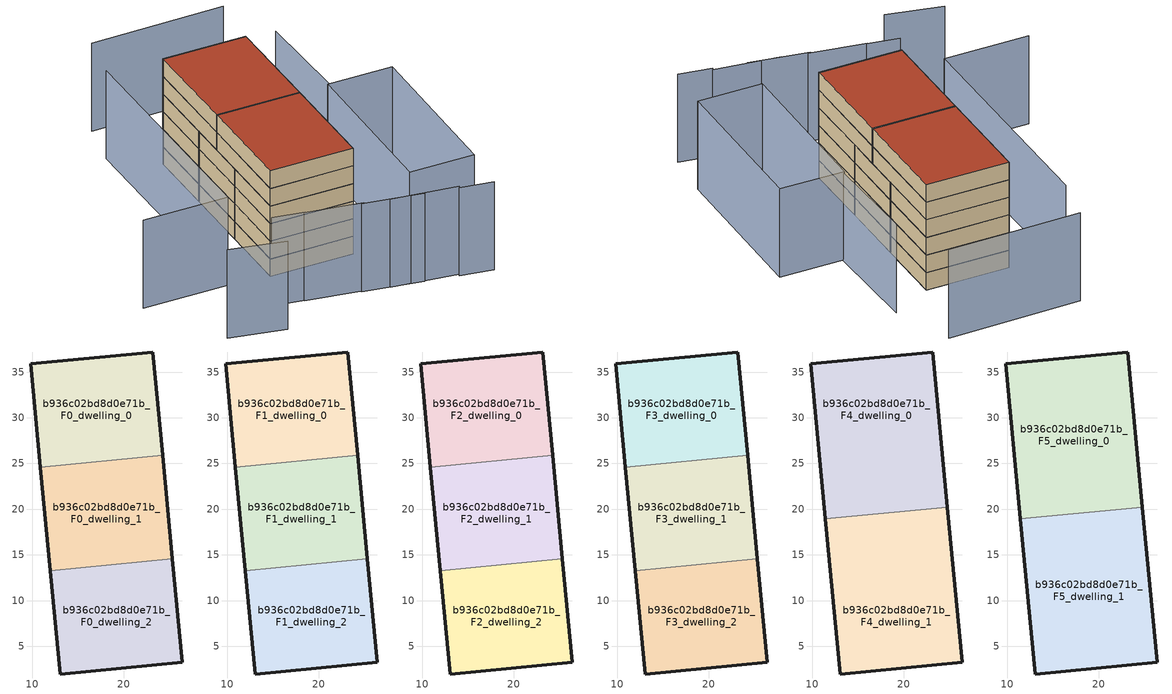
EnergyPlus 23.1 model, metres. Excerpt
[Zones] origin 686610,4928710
b936c02bd8d0e71b_F0_dwelling_0
 floor ground (EU_floor_Construction): 24.24,25.87 23.15,37.19 9.81,35.9 10.89,24.59 z0
 wall outside (EU_wall_Construction): 10.89,24.59 9.81,35.9 23.15,37.19 24.24,25.87 z0:3
 wall to b936c02bd8d0e71b_F0_dwelling_1 (EU_wall_Construction): 24.24,25.87 10.89,24.59 z0:3
b936c02bd8d0e71b_F0_dwelling_1
 floor ground (EU_floor_Construction): 25.33,14.56 24.24,25.87 10.89,24.59 11.97,13.28 z0
 wall outside (EU_wall_Construction): 24.24,25.87 25.33,14.56 / 11.97,13.28 10.89,24.59 z0:3
 wall to b936c02bd8d0e71b_F0_dwelling_2 (EU_wall_Construction): 25.33,14.56 11.97,13.28 z0:3
b936c02bd8d0e71b_F0_dwelling_2
 floor ground (EU_floor_Construction): 26.42,3.26 25.33,14.56 11.97,13.28 13.05,1.97 z0
 wall outside (EU_wall_Construction): 25.33,14.56 26.42,3.26 13.05,1.97 11.97,13.28 z0:3
b936c02bd8d0e71b_F1_dwelling_0
 floor to b936c02bd8d0e71b_F0_dwelling_0 (EU_floor_Construction): 24.24,25.87 23.15,37.19 9.81,35.9 10.89,24.59 z3
 wall outside (EU_wall_Construction): 10.89,24.59 9.81,35.9 23.15,37.19 24.24,25.87 z3:6
 wall to b936c02bd8d0e71b_F1_dwelling_1 (EU_wall_Construction): 24.24,25.87 10.89,24.59 z3:6
b936c02bd8d0e71b_F1_dwelling_1
 floor to b936c02bd8d0e71b_F0_dwelling_1 (EU_floor_Construction): 25.33,14.56 24.24,25.87 10.89,24.59 11.97,13.28 z3
 wall outside (EU_wall_Construction): 24.24,25.87 25.33,14.56 / 11.97,13.28 10.89,24.59 z3:6
 wall to b936c02bd8d0e71b_F1_dwelling_2 (EU_wall_Construction): 25.33,14.56 11.97,13.28 z3:6
b936c02bd8d0e71b_F1_dwelling_2
 floor to b936c02bd8d0e71b_F0_dwelling_2 (EU_floor_Construction): 26.42,3.26 25.33,14.56 11.97,13.28 13.05,1.97 z3
 wall outside (EU_wall_Construction): 25.33,14.56 26.42,3.26 13.05,1.97 11.97,13.28 z3:6
b936c02bd8d0e71b_F2_dwelling_0
 floor to b936c02bd8d0e71b_F1_dwelling_0 (EU_floor_Construction): 24.24,25.87 23.15,37.19 9.81,35.9 10.89,24.59 z6
 wall outside (EU_wall_Construction): 10.89,24.59 9.81,35.9 23.15,37.19 24.24,25.87 z6:9
 wall to b936c02bd8d0e71b_F2_dwelling_1 (EU_wall_Construction): 24.24,25.87 10.89,24.59 z6:9
b936c02bd8d0e71b_F2_dwelling_1
 floor to b936c02bd8d0e71b_F1_dwelling_1 (EU_floor_Construction): 25.33,14.56 24.24,25.87 10.89,24.59 11.97,13.28 z6
 wall outside (EU_wall_Construction): 24.24,25.87 25.33,14.56 / 11.97,13.28 10.89,24.59 z6:9
 wall to b936c02bd8d0e71b_F2_dwelling_2 (EU_wall_Construction): 25.33,14.56 11.97,13.28 z6:9
b936c02bd8d0e71b_F2_dwelling_2
 floor to b936c02bd8d0e71b_F1_dwelling_2 (EU_floor_Construction): 26.42,3.26 25.33,14.56 11.97,13.28 13.05,1.97 z6
 wall outside (EU_wall_Construction): 25.33,14.56 26.42,3.26 13.05,1.97 11.97,13.28 z6:9
b936c02bd8d0e71b_F3_dwelling_0
 floor to b936c02bd8d0e71b_F2_dwelling_0 (EU_floor_Construction): 24.24,25.87 23.15,37.19 9.81,35.9 10.89,24.59 z9
 wall outside (EU_wall_Construction): 10.89,24.59 9.81,35.9 23.15,37.19 24.24,25.87 z9:12
 wall to b936c02bd8d0e71b_F3_dwelling_1 (EU_wall_Construction): 24.24,25.87 10.89,24.59 z9:12
b936c02bd8d0e71b_F3_dwelling_1
 floor to b936c02bd8d0e71b_F2_dwelling_1 (EU_floor_Construction): 25.33,14.56 24.24,25.87 10.89,24.59 11.97,13.28 z9
 wall outside (EU_wall_Construction): 24.24,25.87 25.33,14.56 / 11.97,13.28 10.89,24.59 z9:12
 wall to b936c02bd8d0e71b_F3_dwelling_2 (EU_wall_Construction): 25.33,14.56 11.97,13.28 z9:12
b936c02bd8d0e71b_F3_dwelling_2
 floor to b936c02bd8d0e71b_F2_dwelling_2 (EU_floor_Construction): 26.42,3.26 25.33,14.56 11.97,13.28 13.05,1.97 z9
 wall outside (EU_wall_Construction): 25.33,14.56 26.42,3.26 13.05,1.97 11.97,13.28 z9:12
b936c02bd8d0e71b_F4_dwelling_0
 floor to b936c02bd8d0e71b_F3_dwelling_0 (EU_floor_Construction): 24.24,25.87 23.15,37.19 9.81,35.9 10.89,24.59 z12
 floor to b936c02bd8d0e71b_F3_dwelling_1 (EU_floor_Construction): 24.79,20.22 24.24,25.87 10.89,24.59 11.43,18.93 z12
 wall outside (EU_wall_Construction): 11.43,18.93 9.81,35.9 23.15,37.19 24.79,20.22 z12:15
 wall to b936c02bd8d0e71b_F4_dwelling_1 (EU_wall_Construction): 24.79,20.22 11.43,18.93 z12:15
b936c02bd8d0e71b_F4_dwelling_1
 floor to b936c02bd8d0e71b_F3_dwelling_2 (EU_floor_Construction): 26.42,3.26 25.33,14.56 11.97,13.28 13.05,1.97 z12
 floor to b936c02bd8d0e71b_F3_dwelling_1 (EU_floor_Construction): 25.33,14.56 24.79,20.22 11.43,18.93 11.97,13.28 z12
 wall outside (EU_wall_Construction): 24.79,20.22 26.42,3.26 13.05,1.97 11.43,18.93 z12:15
b936c02bd8d0e71b_F5_dwelling_0
 floor to b936c02bd8d0e71b_F4_dwelling_0 (EU_floor_Construction): 24.79,20.22 23.15,37.19 9.81,35.9 11.43,18.93 z15
 wall outside (EU_wall_Construction): 11.43,18.93 9.81,35.9 23.15,37.19 24.79,20.22 z15:18
 wall to b936c02bd8d0e71b_F5_dwelling_1 (EU_wall_Construction): 24.79,20.22 11.43,18.93 z15:18
 roof outside (EU_roof_Construction): 23.15,37.19 24.79,20.22 11.43,18.93 9.81,35.9 z18
b936c02bd8d0e71b_F5_dwelling_1
 floor to b936c02bd8d0e71b_F4_dwelling_1 (EU_floor_Construction): 26.42,3.26 24.79,20.22 11.43,18.93 13.05,1.97 z15
 wall outside (EU_wall_Construction): 24.79,20.22 26.42,3.26 13.05,1.97 11.43,18.93 z15:18
 roof outside (EU_roof_Construction): 24.79,20.22 26.42,3.26 13.05,1.97 11.43,18.93 z18
shading: 38.41,-7.83 43.74,-8.21 / 1.17,-11.17 10.2,-12.16 / 28.08,-7.05 38.63,-7.44 / 23.84,-6.67 33.28,-7.31 / 15.2,-5.87 24.13,-6.53 / 10.35,-5.43 15.39,-5.85 / 2.8,40.28 6.5,2.02 / 6.5,2.02 -7.14,0.7 / 31.3,25.36 29.37,41.19 / 24.89,50.35 3.55,48 / 41.49,26.09 43.76,-0.35 / 43.76,-0.35 33.35,-1.24 / 33.35,-1.24 31.08,25.2 / 31.08,25.2 41.49,26.09 z0:15
[Building]
EU S2 Campaign: North Axis=0; Terrain=City; Solar Distribution=FullExterior
[Site:Location]
Bologna: Latitude=44.5; Longitude=11.25; Time Zone=1; Elevation=37
[SizingPeriod:WeatherFileDays]
AnnualSizingPeriod: Begin Month=1; Begin Day of Month=1; End Month=12; End Day of Month=31; Day of Week for Start Day=Monday; Use Weather File Daylight Saving Period=No; Use Weather File Rain and Snow Indicators=No
[MATERIAL]
EU_InternalMass_Material: Roughness=MediumRough; Thickness=0.1; Conductivity=1; Density=1800; Specific Heat=900; Thermal Absorptance=0.9; Solar Absorptance=0.7; Visible Absorptance=0.7
[MATERIAL:NOMASS] Roughness=MediumRough; Thermal Absorptance=0.9; Solar Absorptance=0.7; Visible Absorptance=0.7
Name | Thermal Resistance
EU_wall_NoMass | 0.905828
EU_roof_NoMass | 0.37593
EU_floor_NoMass | 0.67114
[CONSTRUCTION]
EU_wall_Construction: EU_wall_NoMass
EU_roof_Construction: EU_roof_NoMass
EU_floor_Construction: EU_floor_NoMass
EU_InternalMass_Construction: EU_InternalMass_Material
[ZONE] Type=1; Multiplier=1; Ceiling Height=autocalculate; Floor Area=autocalculate; Part of Total Floor Area=Yes
Name | Volume
b936c02bd8d0e71b_F0_dwelling_0; b936c02bd8d0e71b_F1_dwelling_0; b936c02bd8d0e71b_F2_dwelling_0; b936c02bd8d0e71b_F3_dwelling_0 | 457.334
b936c02bd8d0e71b_F4_dwelling_0; b936c02bd8d0e71b_F5_dwelling_0 | 685.997
b936c02bd8d0e71b_F0_dwelling_1; b936c02bd8d0e71b_F1_dwelling_1; b936c02bd8d0e71b_F2_dwelling_1; b936c02bd8d0e71b_F3_dwelling_1 | 457.307
b936c02bd8d0e71b_F4_dwelling_1; b936c02bd8d0e71b_F5_dwelling_1 | 685.967
b936c02bd8d0e71b_F0_dwelling_2; b936c02bd8d0e71b_F1_dwelling_2; b936c02bd8d0e71b_F2_dwelling_2; b936c02bd8d0e71b_F3_dwelling_2 | 457.323
[INTERNALMASS] Construction=EU_InternalMass_Construction
Name | Zone or ZoneList | Surface Area
b936c02bd8d0e71b_F0_dwelling_0_EU_InternalMass | b936c02bd8d0e71b_F0_dwelling_0 | 152.445
b936c02bd8d0e71b_F0_dwelling_1_EU_InternalMass | b936c02bd8d0e71b_F0_dwelling_1 | 152.435
b936c02bd8d0e71b_F0_dwelling_2_EU_InternalMass | b936c02bd8d0e71b_F0_dwelling_2 | 152.441
b936c02bd8d0e71b_F1_dwelling_0_EU_InternalMass | b936c02bd8d0e71b_F1_dwelling_0 | 152.445
b936c02bd8d0e71b_F1_dwelling_1_EU_InternalMass | b936c02bd8d0e71b_F1_dwelling_1 | 152.435
b936c02bd8d0e71b_F1_dwelling_2_EU_InternalMass | b936c02bd8d0e71b_F1_dwelling_2 | 152.441
b936c02bd8d0e71b_F2_dwelling_0_EU_InternalMass | b936c02bd8d0e71b_F2_dwelling_0 | 152.445
b936c02bd8d0e71b_F2_dwelling_1_EU_InternalMass | b936c02bd8d0e71b_F2_dwelling_1 | 152.435
b936c02bd8d0e71b_F2_dwelling_2_EU_InternalMass | b936c02bd8d0e71b_F2_dwelling_2 | 152.441
b936c02bd8d0e71b_F3_dwelling_0_EU_InternalMass | b936c02bd8d0e71b_F3_dwelling_0 | 152.445
b936c02bd8d0e71b_F3_dwelling_1_EU_InternalMass | b936c02bd8d0e71b_F3_dwelling_1 | 152.435
b936c02bd8d0e71b_F3_dwelling_2_EU_InternalMass | b936c02bd8d0e71b_F3_dwelling_2 | 152.441
b936c02bd8d0e71b_F4_dwelling_0_EU_InternalMass | b936c02bd8d0e71b_F4_dwelling_0 | 228.665
b936c02bd8d0e71b_F4_dwelling_1_EU_InternalMass | b936c02bd8d0e71b_F4_dwelling_1 | 228.656
b936c02bd8d0e71b_F5_dwelling_0_EU_InternalMass | b936c02bd8d0e71b_F5_dwelling_0 | 228.665
b936c02bd8d0e71b_F5_dwelling_1_EU_InternalMass | b936c02bd8d0e71b_F5_dwelling_1 | 228.656
[OTHEREQUIPMENT] Fuel Type=Electricity; Design Level Calculation Method=Watts/Area; Power per Zone Floor Area=1; Fraction Latent=0; Fraction Radiant=0; Fraction Lost=0; Carbon Dioxide Generation Rate=0; EndUse Subcategory=EU_Step8_InternalGains
Name | Zone or ZoneList or Space or SpaceList | Schedule
EU_Step8_InternalGain_b936c02bd8d0e71b_F0_dwelling_0_f000 | b936c02bd8d0e71b_F0_dwelling_0 | EU_Step8_GainSchedule_b936c02bd8d0e71b_F0_dwelling_0_f000
EU_Step8_InternalGain_b936c02bd8d0e71b_F0_dwelling_1_f000 | b936c02bd8d0e71b_F0_dwelling_1 | EU_Step8_GainSchedule_b936c02bd8d0e71b_F0_dwelling_1_f000
EU_Step8_InternalGain_b936c02bd8d0e71b_F0_dwelling_2_f000 | b936c02bd8d0e71b_F0_dwelling_2 | EU_Step8_GainSchedule_b936c02bd8d0e71b_F0_dwelling_2_f000
EU_Step8_InternalGain_b936c02bd8d0e71b_F1_dwelling_0_f000 | b936c02bd8d0e71b_F1_dwelling_0 | EU_Step8_GainSchedule_b936c02bd8d0e71b_F1_dwelling_0_f000
EU_Step8_InternalGain_b936c02bd8d0e71b_F1_dwelling_1_f000 | b936c02bd8d0e71b_F1_dwelling_1 | EU_Step8_GainSchedule_b936c02bd8d0e71b_F1_dwelling_1_f000
EU_Step8_InternalGain_b936c02bd8d0e71b_F1_dwelling_2_f000 | b936c02bd8d0e71b_F1_dwelling_2 | EU_Step8_GainSchedule_b936c02bd8d0e71b_F1_dwelling_2_f000
EU_Step8_InternalGain_b936c02bd8d0e71b_F2_dwelling_0_f000 | b936c02bd8d0e71b_F2_dwelling_0 | EU_Step8_GainSchedule_b936c02bd8d0e71b_F2_dwelling_0_f000
EU_Step8_InternalGain_b936c02bd8d0e71b_F2_dwelling_1_f000 | b936c02bd8d0e71b_F2_dwelling_1 | EU_Step8_GainSchedule_b936c02bd8d0e71b_F2_dwelling_1_f000
EU_Step8_InternalGain_b936c02bd8d0e71b_F2_dwelling_2_f000 | b936c02bd8d0e71b_F2_dwelling_2 | EU_Step8_GainSchedule_b936c02bd8d0e71b_F2_dwelling_2_f000
EU_Step8_InternalGain_b936c02bd8d0e71b_F3_dwelling_0_f000 | b936c02bd8d0e71b_F3_dwelling_0 | EU_Step8_GainSchedule_b936c02bd8d0e71b_F3_dwelling_0_f000
EU_Step8_InternalGain_b936c02bd8d0e71b_F3_dwelling_1_f000 | b936c02bd8d0e71b_F3_dwelling_1 | EU_Step8_GainSchedule_b936c02bd8d0e71b_F3_dwelling_1_f000
EU_Step8_InternalGain_b936c02bd8d0e71b_F3_dwelling_2_f000 | b936c02bd8d0e71b_F3_dwelling_2 | EU_Step8_GainSchedule_b936c02bd8d0e71b_F3_dwelling_2_f000
EU_Step8_InternalGain_b936c02bd8d0e71b_F4_dwelling_0_f000 | b936c02bd8d0e71b_F4_dwelling_0 | EU_Step8_GainSchedule_b936c02bd8d0e71b_F4_dwelling_0_f000
EU_Step8_InternalGain_b936c02bd8d0e71b_F4_dwelling_1_f000 | b936c02bd8d0e71b_F4_dwelling_1 | EU_Step8_GainSchedule_b936c02bd8d0e71b_F4_dwelling_1_f000
EU_Step8_InternalGain_b936c02bd8d0e71b_F5_dwelling_0_f000 | b936c02bd8d0e71b_F5_dwelling_0 | EU_Step8_GainSchedule_b936c02bd8d0e71b_F5_dwelling_0_f000
EU_Step8_InternalGain_b936c02bd8d0e71b_F5_dwelling_1_f000 | b936c02bd8d0e71b_F5_dwelling_1 | EU_Step8_GainSchedule_b936c02bd8d0e71b_F5_dwelling_1_f000
[ZONEVENTILATION:DESIGNFLOWRATE] Schedule=EU_AlwaysOn; Design Flow Rate Calculation Method=AirChanges/Hour; Air Changes per Hour=0.73129; Ventilation Type=Natural; Fan Pressure Rise=0; Fan Total Efficiency=1; Constant Term Coefficient=1; Temperature Term Coefficient=0; Velocity Term Coefficient=0; Velocity Squared Term Coefficient=0; Minimum Indoor Temperature=-100; Maximum Indoor Temperature=100; Delta Temperature=-100; Minimum Outdoor Temperature=-100; Maximum Outdoor Temperature=100; Maximum Wind Speed=40
Name | Zone or ZoneList or Space or SpaceList
EU_ConstantAir_b936c02bd8d0e71b_F0_dwelling_0 | b936c02bd8d0e71b_F0_dwelling_0
EU_ConstantAir_b936c02bd8d0e71b_F0_dwelling_1 | b936c02bd8d0e71b_F0_dwelling_1
EU_ConstantAir_b936c02bd8d0e71b_F0_dwelling_2 | b936c02bd8d0e71b_F0_dwelling_2
EU_ConstantAir_b936c02bd8d0e71b_F1_dwelling_0 | b936c02bd8d0e71b_F1_dwelling_0
EU_ConstantAir_b936c02bd8d0e71b_F1_dwelling_1 | b936c02bd8d0e71b_F1_dwelling_1
EU_ConstantAir_b936c02bd8d0e71b_F1_dwelling_2 | b936c02bd8d0e71b_F1_dwelling_2
EU_ConstantAir_b936c02bd8d0e71b_F2_dwelling_0 | b936c02bd8d0e71b_F2_dwelling_0
EU_ConstantAir_b936c02bd8d0e71b_F2_dwelling_1 | b936c02bd8d0e71b_F2_dwelling_1
EU_ConstantAir_b936c02bd8d0e71b_F2_dwelling_2 | b936c02bd8d0e71b_F2_dwelling_2
EU_ConstantAir_b936c02bd8d0e71b_F3_dwelling_0 | b936c02bd8d0e71b_F3_dwelling_0
EU_ConstantAir_b936c02bd8d0e71b_F3_dwelling_1 | b936c02bd8d0e71b_F3_dwelling_1
EU_ConstantAir_b936c02bd8d0e71b_F3_dwelling_2 | b936c02bd8d0e71b_F3_dwelling_2
EU_ConstantAir_b936c02bd8d0e71b_F4_dwelling_0 | b936c02bd8d0e71b_F4_dwelling_0
EU_ConstantAir_b936c02bd8d0e71b_F4_dwelling_1 | b936c02bd8d0e71b_F4_dwelling_1
EU_ConstantAir_b936c02bd8d0e71b_F5_dwelling_0 | b936c02bd8d0e71b_F5_dwelling_0
EU_ConstantAir_b936c02bd8d0e71b_F5_dwelling_1 | b936c02bd8d0e71b_F5_dwelling_1
[HVACTEMPLATE:THERMOSTAT] Constant Heating Setpoint=20; Constant Cooling Setpoint=50
EU_HeatOnly_b936c02bd8d0e71b_F0_dwelling_0; EU_HeatOnly_b936c02bd8d0e71b_F0_dwelling_1; EU_HeatOnly_b936c02bd8d0e71b_F0_dwelling_2; EU_HeatOnly_b936c02bd8d0e71b_F1_dwelling_0; EU_HeatOnly_b936c02bd8d0e71b_F1_dwelling_1; EU_HeatOnly_b936c02bd8d0e71b_F1_dwelling_2; EU_HeatOnly_b936c02bd8d0e71b_F2_dwelling_0; EU_HeatOnly_b936c02bd8d0e71b_F2_dwelling_1; EU_HeatOnly_b936c02bd8d0e71b_F2_dwelling_2; EU_HeatOnly_b936c02bd8d0e71b_F3_dwelling_0; EU_HeatOnly_b936c02bd8d0e71b_F3_dwelling_1; EU_HeatOnly_b936c02bd8d0e71b_F3_dwelling_2; EU_HeatOnly_b936c02bd8d0e71b_F4_dwelling_0; EU_HeatOnly_b936c02bd8d0e71b_F4_dwelling_1; EU_HeatOnly_b936c02bd8d0e71b_F5_dwelling_0; EU_HeatOnly_b936c02bd8d0e71b_F5_dwelling_1
[HVACTEMPLATE:ZONE:IDEALLOADSAIRSYSTEM] System Availability Schedule=EU_AlwaysOn; Maximum Heating Supply Air Temperature=50; Minimum Cooling Supply Air Temperature=13; Maximum Heating Supply Air Humidity Ratio=0.0156; Minimum Cooling Supply Air Humidity Ratio=0.0077; Heating Limit=NoLimit; Cooling Limit=NoLimit; Heating Availability Schedule=EU_AlwaysOn; Cooling Availability Schedule=EU_CoolingOff; Dehumidification Control Type=ConstantSensibleHeatRatio; Cooling Sensible Heat Ratio=0.7; Dehumidification Setpoint=60; Humidification Control Type=None; Humidification Setpoint=30; Outdoor Air Method=None; Outdoor Air Flow Rate per Person=0.00944; Outdoor Air Flow Rate per Zone Floor Area=0; Outdoor Air Flow Rate per Zone=0; Demand Controlled Ventilation Type=None; Outdoor Air Economizer Type=NoEconomizer; Heat Recovery Type=None; Sensible Heat Recovery Effectiveness=0.7; Latent Heat Recovery Effectiveness=0.65
Name | Template Thermostat
b936c02bd8d0e71b_F0_dwelling_0 | EU_HeatOnly_b936c02bd8d0e71b_F0_dwelling_0
b936c02bd8d0e71b_F0_dwelling_1 | EU_HeatOnly_b936c02bd8d0e71b_F0_dwelling_1
b936c02bd8d0e71b_F0_dwelling_2 | EU_HeatOnly_b936c02bd8d0e71b_F0_dwelling_2
b936c02bd8d0e71b_F1_dwelling_0 | EU_HeatOnly_b936c02bd8d0e71b_F1_dwelling_0
b936c02bd8d0e71b_F1_dwelling_1 | EU_HeatOnly_b936c02bd8d0e71b_F1_dwelling_1
b936c02bd8d0e71b_F1_dwelling_2 | EU_HeatOnly_b936c02bd8d0e71b_F1_dwelling_2
b936c02bd8d0e71b_F2_dwelling_0 | EU_HeatOnly_b936c02bd8d0e71b_F2_dwelling_0
b936c02bd8d0e71b_F2_dwelling_1 | EU_HeatOnly_b936c02bd8d0e71b_F2_dwelling_1
b936c02bd8d0e71b_F2_dwelling_2 | EU_HeatOnly_b936c02bd8d0e71b_F2_dwelling_2
b936c02bd8d0e71b_F3_dwelling_0 | EU_HeatOnly_b936c02bd8d0e71b_F3_dwelling_0
b936c02bd8d0e71b_F3_dwelling_1 | EU_HeatOnly_b936c02bd8d0e71b_F3_dwelling_1
b936c02bd8d0e71b_F3_dwelling_2 | EU_HeatOnly_b936c02bd8d0e71b_F3_dwelling_2
b936c02bd8d0e71b_F4_dwelling_0 | EU_HeatOnly_b936c02bd8d0e71b_F4_dwelling_0
b936c02bd8d0e71b_F4_dwelling_1 | EU_HeatOnly_b936c02bd8d0e71b_F4_dwelling_1
b936c02bd8d0e71b_F5_dwelling_0 | EU_HeatOnly_b936c02bd8d0e71b_F5_dwelling_0
b936c02bd8d0e71b_F5_dwelling_1 | EU_HeatOnly_b936c02bd8d0e71b_F5_dwelling_1
[SIZING:ZONE] Zone Cooling Design Supply Air Temperature Input Method=SupplyAirTemperature; Zone Cooling Design Supply Air Temperature=13; Zone Heating Design Supply Air Temperature Input Method=SupplyAirTemperature; Zone Heating Design Supply Air Temperature=50; Zone Cooling Design Supply Air Humidity Ratio=0.008; Zone Heating Design Supply Air Humidity Ratio=0.008; Cooling Design Air Flow Method=DesignDay; Cooling Design Air Flow Rate=0; Cooling Minimum Air Flow per Zone Floor Area=0.000762; Cooling Minimum Air Flow=0; Cooling Minimum Air Flow Fraction=0.2; Heating Design Air Flow Method=DesignDay; Heating Design Air Flow Rate=0; Heating Maximum Air Flow per Zone Floor Area=0.002032; Heating Maximum Air Flow=0.141576; Heating Maximum Air Flow Fraction=0.3; Account for Dedicated Outdoor Air System=No; Dedicated Outdoor Air System Control Strategy=NeutralSupplyAir; Dedicated Outdoor Air Low Setpoint Temperature for Design=autosize; Dedicated Outdoor Air High Setpoint Temperature for Design=autosize; Zone Load Sizing Method=Sensible Load Only No Latent Load; Zone Latent Cooling Design Supply Air Humidity Ratio Input Method=HumidityRatioDifference; Zone Cooling Design Supply Air Humidity Ratio Difference=0.005; Zone Latent Heating Design Supply Air Humidity Ratio Input Method=HumidityRatioDifference; Zone Humidification Design Supply Air Humidity Ratio Difference=0.005
b936c02bd8d0e71b_F0_dwelling_0; b936c02bd8d0e71b_F0_dwelling_1; b936c02bd8d0e71b_F0_dwelling_2; b936c02bd8d0e71b_F1_dwelling_0; b936c02bd8d0e71b_F1_dwelling_1; b936c02bd8d0e71b_F1_dwelling_2; b936c02bd8d0e71b_F2_dwelling_0; b936c02bd8d0e71b_F2_dwelling_1; b936c02bd8d0e71b_F2_dwelling_2; b936c02bd8d0e71b_F3_dwelling_0; b936c02bd8d0e71b_F3_dwelling_1; b936c02bd8d0e71b_F3_dwelling_2; b936c02bd8d0e71b_F4_dwelling_0; b936c02bd8d0e71b_F4_dwelling_1; b936c02bd8d0e71b_F5_dwelling_0; b936c02bd8d0e71b_F5_dwelling_1
[SCHEDULE:CONSTANT]
Name | Hourly Value
EU_AlwaysOn | 1
EU_CoolingOff | 0
[SCHEDULE:FILE] Column Number=1; Rows to Skip at Top=0; Number of Hours of Data=8760; Column Separator=Comma; Interpolate to Timestep=No; Minutes per Item=60; Adjust Schedule for Daylight Savings=Yes
Name | File
EU_Step8_GainSchedule_b936c02bd8d0e71b_F0_dwelling_0_f000 | ../../schedules/b936c02bd8d0e71b/b936c02bd8d0e71b_F0_dwelling_0_f000_gain.csv
EU_Step8_GainSchedule_b936c02bd8d0e71b_F0_dwelling_1_f000 | ../../schedules/b936c02bd8d0e71b/b936c02bd8d0e71b_F0_dwelling_1_f000_gain.csv
EU_Step8_GainSchedule_b936c02bd8d0e71b_F0_dwelling_2_f000 | ../../schedules/b936c02bd8d0e71b/b936c02bd8d0e71b_F0_dwelling_2_f000_gain.csv
EU_Step8_GainSchedule_b936c02bd8d0e71b_F1_dwelling_0_f000 | ../../schedules/b936c02bd8d0e71b/b936c02bd8d0e71b_F1_dwelling_0_f000_gain.csv
EU_Step8_GainSchedule_b936c02bd8d0e71b_F1_dwelling_1_f000 | ../../schedules/b936c02bd8d0e71b/b936c02bd8d0e71b_F1_dwelling_1_f000_gain.csv
EU_Step8_GainSchedule_b936c02bd8d0e71b_F1_dwelling_2_f000 | ../../schedules/b936c02bd8d0e71b/b936c02bd8d0e71b_F1_dwelling_2_f000_gain.csv
EU_Step8_GainSchedule_b936c02bd8d0e71b_F2_dwelling_0_f000 | ../../schedules/b936c02bd8d0e71b/b936c02bd8d0e71b_F2_dwelling_0_f000_gain.csv
EU_Step8_GainSchedule_b936c02bd8d0e71b_F2_dwelling_1_f000 | ../../schedules/b936c02bd8d0e71b/b936c02bd8d0e71b_F2_dwelling_1_f000_gain.csv
EU_Step8_GainSchedule_b936c02bd8d0e71b_F2_dwelling_2_f000 | ../../schedules/b936c02bd8d0e71b/b936c02bd8d0e71b_F2_dwelling_2_f000_gain.csv
EU_Step8_GainSchedule_b936c02bd8d0e71b_F3_dwelling_0_f000 | ../../schedules/b936c02bd8d0e71b/b936c02bd8d0e71b_F3_dwelling_0_f000_gain.csv
EU_Step8_GainSchedule_b936c02bd8d0e71b_F3_dwelling_1_f000 | ../../schedules/b936c02bd8d0e71b/b936c02bd8d0e71b_F3_dwelling_1_f000_gain.csv
EU_Step8_GainSchedule_b936c02bd8d0e71b_F3_dwelling_2_f000 | ../../schedules/b936c02bd8d0e71b/b936c02bd8d0e71b_F3_dwelling_2_f000_gain.csv
EU_Step8_GainSchedule_b936c02bd8d0e71b_F4_dwelling_0_f000 | ../../schedules/b936c02bd8d0e71b/b936c02bd8d0e71b_F4_dwelling_0_f000_gain.csv
EU_Step8_GainSchedule_b936c02bd8d0e71b_F4_dwelling_1_f000 | ../../schedules/b936c02bd8d0e71b/b936c02bd8d0e71b_F4_dwelling_1_f000_gain.csv
EU_Step8_GainSchedule_b936c02bd8d0e71b_F5_dwelling_0_f000 | ../../schedules/b936c02bd8d0e71b/b936c02bd8d0e71b_F5_dwelling_0_f000_gain.csv
EU_Step8_GainSchedule_b936c02bd8d0e71b_F5_dwelling_1_f000 | ../../schedules/b936c02bd8d0e71b/b936c02bd8d0e71b_F5_dwelling_1_f000_gain.csv
